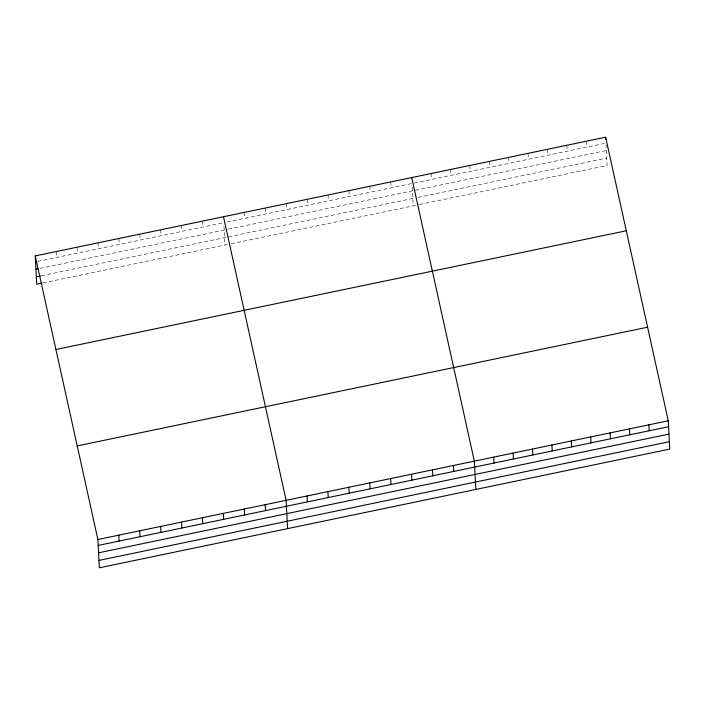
<?xml version="1.0" encoding="UTF-8"?>
<svg xmlns="http://www.w3.org/2000/svg" width="705" height="705" viewBox="0 0 705 705"><rect width="100%" height="100%" fill="white"/><g stroke="black" fill="none" stroke-linecap="round" stroke-linejoin="round"><path stroke-width="0.53" stroke-dasharray="3.52 2.64" d="M37.656 261.405L222.736 222.886M226.922 222.013L412.011 183.494M414.161 183.044L605.939 143.133M40.132 268.358L227.31 229.398M228.358 229.178L606.326 150.509M41.577 275.743L412.795 198.475M418.18 197.356L606.723 158.114M43.005 282.908L230.182 243.948M231.231 243.727L418.567 204.741M419.642 204.512L607.111 165.499L606.036 144.974M586.234 141.238L586.542 147.169M566.838 145.274L567.155 151.205M547.45 149.31L547.759 155.241M528.054 153.346L528.371 159.277M508.666 157.382L508.975 163.313M489.27 161.419L489.578 167.349M469.874 165.455L470.191 171.385M450.486 169.491L450.795 175.422M431.09 173.527L431.407 179.458M412.205 187.186L413.183 205.86M390.781 181.916L391.099 187.847M369.869 186.27L370.178 192.201M348.957 190.623L349.266 196.554M328.045 194.977L328.354 200.907M307.133 199.33L307.442 205.261M286.212 203.683L286.53 209.605M265.3 208.037L265.609 213.959M244.388 212.39L244.697 218.312M223.978 226.358L224.957 245.032M202.564 221.088L202.873 227.019M181.643 225.441L181.96 231.372M160.731 229.795L161.04 235.726M139.819 234.148L140.128 240.079M118.907 238.501L119.215 244.432M97.995 242.855L98.303 248.786M77.074 247.208L77.391 253.139M56.162 251.562L56.47 257.492"/><path stroke-width="1.06" d="M35.25 255.915L605.63 137.202L668.269 420.788L669.75 449.085L99.37 567.798L97.889 539.501L35.25 255.915L36.73 284.212L41.965 283.119M35.946 269.222L38.035 268.79M36.343 276.827L40.529 275.963M55.924 349.495L626.296 230.782M77.215 445.921L647.595 327.208M97.889 539.501L668.269 420.788M98.198 545.432L668.578 426.719M98.585 552.817L668.966 434.095M98.982 560.422L669.362 441.7M411.702 177.563L474.342 461.149L475.822 489.446M223.476 216.735L286.115 500.33L287.596 528.627M648.873 424.824L649.182 430.755M629.486 428.86L629.794 434.791M605.63 137.202L605.727 139.176M610.089 432.896L610.398 438.827M590.693 436.933L591.01 442.863M571.306 440.969L571.614 446.899M551.909 445.005L552.218 450.936M532.513 449.041L532.83 454.972M513.125 453.077L513.434 459.008M493.729 457.113L494.046 463.044M453.421 465.503L453.738 471.434M432.509 469.856L432.826 475.787M411.597 474.209L411.905 480.14M390.685 478.563L390.993 484.494M369.773 482.916L370.081 488.847M348.852 487.27L349.169 493.2M327.94 491.623L328.257 497.554M307.027 495.976L307.336 501.907M265.203 504.683L265.512 510.614M244.282 509.036L244.6 514.958M223.37 513.39L223.688 519.312M202.458 517.743L202.767 523.665M181.546 522.088L181.855 528.019M160.634 526.441L160.943 532.372M139.713 530.795L140.031 536.725M118.801 535.148L119.11 541.079"/></g></svg>
